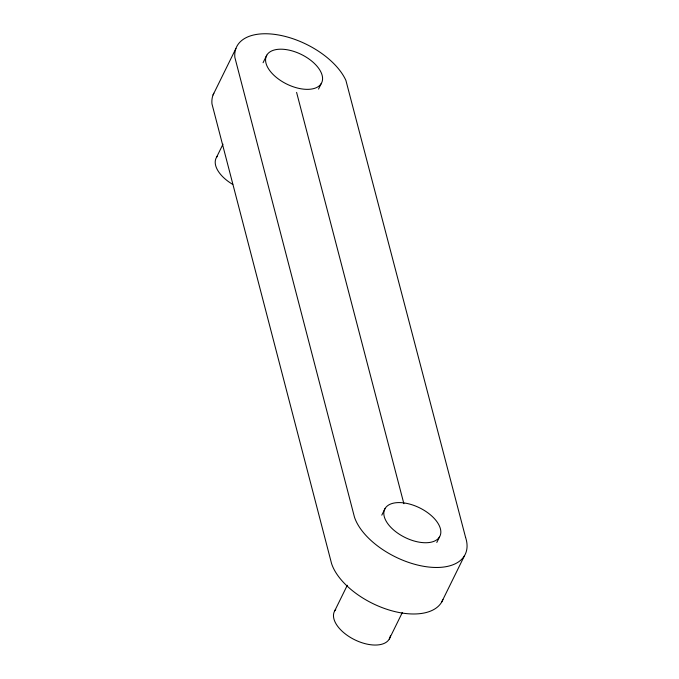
<?xml version="1.0" encoding="UTF-8"?>
<svg xmlns="http://www.w3.org/2000/svg" width="679" height="679" viewBox="0 0 679 679"><rect width="100%" height="100%" fill="white"/><g stroke="black" fill="none" stroke-linecap="round" stroke-linejoin="round"><path stroke-width="1.02" d="M213.045 94.975L235.927 48.472M216.465 157.452L222.992 144.186M263.07 62.723L266.805 55.152M318.544 89.076L321.337 83.398A30.725 16.508 26.2 0 0 287.658 49.847A30.725 16.508 26.2 0 0 273.213 74.58A30.725 16.508 26.2 0 0 321.337 83.398M334.722 610.845L347.3 585.264M381.793 515.166L385.061 508.537M389.254 639.092L402.308 612.568M436.792 542.47L439.593 536.783A30.725 16.508 26.2 0 0 405.915 503.232A30.725 16.508 26.2 0 0 391.469 527.965A30.725 16.508 26.2 0 0 439.593 536.783M441.69 602.061L464.572 555.558M296.596 92.386L403.886 503.716M390.391 635.807A30.725 16.508 26.2 0 1 355.092 639.966A30.725 16.508 26.2 0 1 335.74 609.428M232.761 184.408A30.725 16.508 26.2 0 1 217.484 156.034M442.937 599.472A61.45 33.016 26.2 0 1 387.641 609.547A61.45 33.016 26.2 0 1 331.581 563.629L211.967 103.887A61.45 33.016 26.2 0 1 213.8 93.218M465.607 537.496L345.908 80.428A61.45 33.016 26.2 0 0 281.038 35.469A61.45 33.016 26.2 0 0 234.849 57.384L354.463 517.126A61.45 33.016 26.2 0 0 422.856 566.167A61.45 33.016 26.2 0 0 465.607 537.496"/></g></svg>
